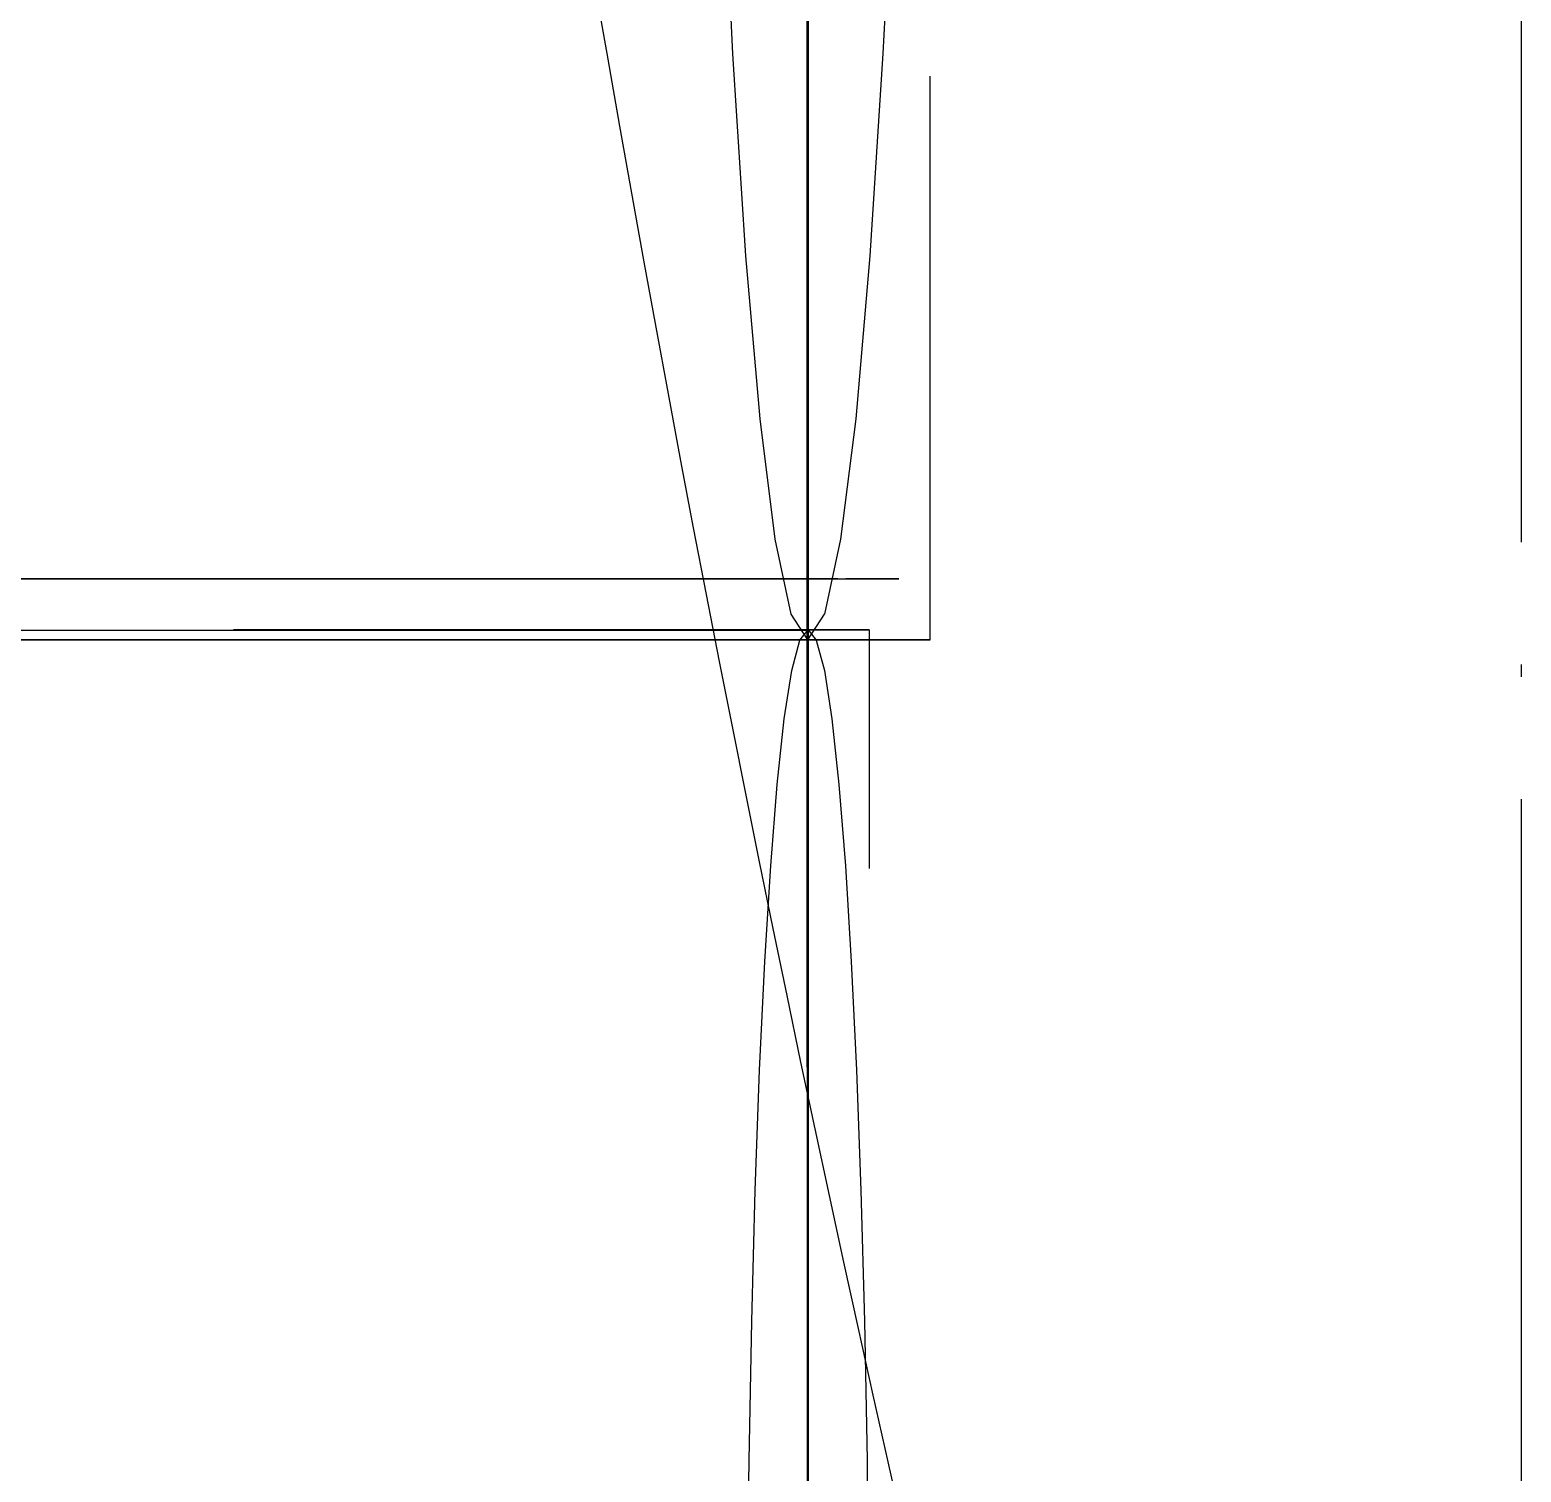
# Model space of a CAD drawing. Extents: x 11992 to 29481, y -6727 to 6811.
# Drawn here: x 21753.8 to 21997.7, y 765.9 to 1001.8 of the extents above; entities that cross this region are included whole.
import ezdxf

# ---------------------------------------------------------------- set-up
doc = ezdxf.new("R2010")
doc.units = 0
doc.header["$MEASUREMENT"] = 0
doc.linetypes.add('DOTE', pattern=[2.42, 2, -0.2, 0.02, -0.2])
doc.layers.get('0').update_dxf_attribs({"color": 8, "linetype": 'CONTINUOUS'})
doc.layers.add('zoylight 4标注', color=9, linetype='CONTINUOUS')
doc.layers.add('zoylight 5回路', color=4, linetype='CONTINUOUS')

msp = doc.modelspace()

# ---------------------------------------------------------------- linework, layer by layer
for p, q in [((21880.91, 1822.02, -2368.6), (21880.91, 902.03, -2368.6)), ((21880.91, 1822.02, -1988.6), (21880.91, 902.03, -1988.6)), ((21881.09, 1822.02, -2368.6), (21881.09, 902.03, -2368.6)), ((21881.09, 1822.02, -1988.6), (21881.09, 902.03, -1988.6)), ((21881.1, 1821.61, -1878.87), (21881.1, 893.99, -1878.87)), ((21881.1, 1821.61, -2368.6), (21881.1, 901.07, -2368.6)), ((21881.1, 1821.61, -2118.6), (21881.1, 901.07, -2118.6)), ((21881.1, 901.07, -1638.61), (21881.1, 1821.61, -1638.61)), ((21881.1, 1821.61, -1897.87), (21881.1, 901.07, -1897.87)), ((21868.8, 997.89, -2368.6), (21866.86, 1036.78, -2368.6)), ((21868.8, 997.89, -1988.6), (21866.86, 1036.78, -1988.6)), ((21895.27, 1036.79, -2368.6), (21893.35, 997.9, -2368.6)), ((21895.27, 1036.79, -1988.6), (21893.35, 997.9, -1988.6)), ((21881.1, 1007.18, -1741.61), (21881.1, 989.83, -1741.96)), ((21881.1, 1007.18, -1988.11), (21881.1, 989.83, -1987.89)), ((21881.1, 1006, -1759.08), (21881.1, 998.86, -1759.28)), ((21881.1, 1006, -1971.01), (21881.1, 998.86, -1970.81)), ((21881.1, 1004.49, -2043.7), (21881.1, 1000.63, -2044)), ((21881.1, 1002.8, -2081.81), (21881.1, 997.24, -2082.24)), ((21881.1, 1002.8, -2079.46), (21881.1, 997.24, -2079.89)), ((21881.1, 1001.78, -2118.03), (21881.1, 998.52, -2117.79)), ((21881.1, 1000.63, -2044), (21881.1, 996.79, -2044.33)), ((21870.94, 964.85, -2368.6), (21868.8, 997.89, -2368.6)), ((21870.94, 964.85, -1988.6), (21868.8, 997.89, -1988.6)), ((21881.1, 998.86, -1759.28), (21881.1, 993.07, -1759.36)), ((21881.1, 998.86, -1970.81), (21881.1, 993.07, -1970.74)), ((21881.1, 998.52, -2117.79), (21881.1, 995.26, -2117.53)), ((21893.35, 997.9, -2368.6), (21891.22, 964.85, -2368.6)), ((21893.35, 997.9, -1988.6), (21891.22, 964.85, -1988.6)), ((21881.1, 997.24, -2082.24), (21881.1, 991.67, -2082.64)), ((21881.1, 997.24, -2079.89), (21881.1, 991.67, -2080.29)), ((21881.1, 996.79, -2044.33), (21881.1, 992.96, -2044.69)), ((21881.1, 995.26, -2117.53), (21881.1, 992, -2117.28)), ((21881.1, 993.07, -1759.36), (21881.1, 988.47, -1759.37)), ((21881.1, 993.07, -1970.74), (21881.1, 988.47, -1970.73)), ((21881.1, 992.96, -2044.69), (21881.1, 989.15, -2045.09)), ((21901.09, 902.03, -2368.6), (21901.09, 994.23, -2368.6)), ((21901.09, 902.03, -2368.6), (21901.09, 994.23, -2368.6)), ((21901.09, 902.03, -1988.6), (21901.09, 994.23, -1988.6)), ((21901.09, 902.03, -1988.6), (21901.09, 994.23, -1988.6)), ((21881.1, 992, -2117.28), (21881.1, 988.73, -2117.01)), ((21881.1, 991.67, -2082.64), (21881.1, 986.09, -2083)), ((21881.1, 991.67, -2080.29), (21881.1, 986.09, -2080.64)), ((21881.1, 989.83, -1741.96), (21881.1, 971.44, -1742.19)), ((21881.1, 989.83, -1987.89), (21881.1, 971.44, -1987.77)), ((21881.1, 989.15, -2045.09), (21881.1, 985.37, -2045.53)), ((21881.1, 988.73, -2117.01), (21881.1, 985.47, -2116.75)), ((21881.1, 986.09, -2083), (21881.1, 980.49, -2083.3)), ((21881.1, 986.09, -2080.64), (21881.1, 980.49, -2080.94)), ((21881.1, 985.47, -2116.75), (21881.1, 982.2, -2116.48)), ((21881.1, 985.37, -2045.53), (21881.1, 981.61, -2046.02)), ((21881.1, 982.2, -2116.48), (21881.1, 978.93, -2116.2)), ((21881.1, 981.61, -2046.02), (21881.1, 977.88, -2046.56)), ((21881.1, 980.49, -2083.3), (21881.1, 974.87, -2083.55)), ((21881.1, 980.49, -2080.94), (21881.1, 974.87, -2081.19)), ((21881.1, 978.93, -2116.2), (21881.1, 975.67, -2115.92)), ((21881.1, 977.88, -2046.56), (21881.1, 974.18, -2047.16)), ((21881.1, 975.67, -2115.92), (21881.1, 972.4, -2115.65)), ((21881.1, 974.87, -2083.55), (21881.1, 969.22, -2083.72)), ((21881.1, 974.87, -2081.19), (21881.1, 969.22, -2081.36)), ((21881.1, 974.18, -2047.16), (21881.1, 970.51, -2047.82)), ((21881.1, 972.4, -2115.65), (21881.1, 969.14, -2115.37)), ((21881.1, 971.44, -1742.19), (21881.1, 952.01, -1742.31)), ((21881.1, 971.44, -1987.77), (21881.1, 952.01, -1987.73)), ((21881.1, 970.51, -2047.82), (21881.1, 966.87, -2048.55)), ((21881.1, 969.22, -2083.72), (21881.1, 963.55, -2083.81)), ((21881.1, 969.22, -2081.36), (21881.1, 963.55, -2081.45)), ((21881.1, 969.14, -2115.37), (21881.1, 965.88, -2115.08)), ((21881.1, 966.87, -2048.55), (21881.1, 963.27, -2049.35)), ((21873.27, 938.19, -2368.6), (21870.94, 964.85, -2368.6)), ((21873.27, 938.19, -1988.6), (21870.94, 964.85, -1988.6)), ((21881.1, 965.88, -2115.08), (21881.1, 962.62, -2114.8)), ((21881.1, 963.55, -2083.81), (21881.1, 957.84, -2083.82)), ((21881.1, 963.55, -2081.45), (21881.1, 957.84, -2081.46)), ((21891.22, 964.85, -2368.6), (21888.9, 938.19, -2368.6)), ((21891.22, 964.85, -1988.6), (21888.9, 938.19, -1988.6)), ((21881.1, 963.27, -2049.35), (21881.1, 950.93, -2055.11)), ((21881.1, 961.02, -2114.73), (21881.1, 962.62, -2114.82)), ((21881.1, 959.41, -2114.64), (21881.1, 961.02, -2114.73)), ((21881.1, 957.81, -2114.55), (21881.1, 959.41, -2114.64)), ((21881.1, 957.84, -2083.82), (21881.1, 952.09, -2083.73)), ((21881.1, 957.84, -2081.46), (21881.1, 952.09, -2081.37)), ((21881.1, 956.21, -2114.45), (21881.1, 957.81, -2114.55)), ((21881.1, 954.62, -2114.34), (21881.1, 956.21, -2114.45)), ((21881.1, 953.04, -2114.21), (21881.1, 954.62, -2114.34)), ((21881.1, 951.47, -2114.07), (21881.1, 953.04, -2114.21)), ((21881.1, 952.09, -2083.73), (21881.1, 946.29, -2083.54)), ((21881.1, 952.09, -2081.37), (21881.1, 946.29, -2081.18)), ((21881.1, 952.01, -1742.31), (21881.1, 931.55, -1742.3)), ((21881.1, 952.01, -1987.73), (21881.1, 931.55, -1987.78)), ((21881.1, 949.9, -2113.91), (21881.1, 951.47, -2114.07)), ((21881.1, 950.93, -2055.11), (21881.1, 940.27, -2060.2)), ((21881.1, 948.35, -2113.73), (21881.1, 949.9, -2113.91)), ((21881.1, 946.8, -2113.53), (21881.1, 948.35, -2113.73)), ((21881.1, 945.27, -2113.29), (21881.1, 946.8, -2113.53)), ((21881.1, 946.29, -2083.54), (21881.1, 940.45, -2083.23)), ((21881.1, 946.29, -2081.18), (21881.1, 940.45, -2080.88)), ((21881.1, 943.75, -2113.02), (21881.1, 945.27, -2113.29)), ((21881.1, 942.52, -2112.77), (21881.1, 943.75, -2113.02)), ((21881.1, 941.29, -2112.5), (21881.1, 942.52, -2112.77)), ((21881.1, 940.07, -2112.21), (21881.1, 941.29, -2112.5)), ((21881.1, 940.45, -2083.23), (21881.1, 939.5, -2083.17)), ((21881.1, 940.45, -2080.88), (21881.1, 939.5, -2080.82)), ((21881.1, 940.27, -2060.2), (21881.1, 931.17, -2064.67)), ((21881.1, 938.86, -2111.91), (21881.1, 940.07, -2112.21)), ((21881.1, 939.5, -2083.17), (21881.1, 938.56, -2083.1)), ((21881.1, 939.5, -2080.82), (21881.1, 938.56, -2080.75)), ((21875.75, 918.46, -2368.6), (21873.27, 938.19, -2368.6)), ((21875.75, 918.46, -1988.6), (21873.27, 938.19, -1988.6)), ((21881.1, 937.65, -2111.58), (21881.1, 938.86, -2111.91)), ((21881.1, 938.56, -2083.1), (21881.1, 937.63, -2083.05)), ((21881.1, 938.56, -2080.75), (21881.1, 937.63, -2080.7)), ((21881.1, 936.45, -2111.25), (21881.1, 937.65, -2111.58)), ((21881.1, 937.63, -2083.05), (21881.1, 936.7, -2083)), ((21881.1, 937.63, -2080.7), (21881.1, 936.7, -2080.65)), ((21881.1, 936.7, -2083), (21881.1, 935.79, -2082.96)), ((21881.1, 936.7, -2080.65), (21881.1, 935.79, -2080.61)), ((21888.9, 938.19, -2368.6), (21886.43, 918.47, -2368.6)), ((21888.9, 938.19, -1988.6), (21886.43, 918.47, -1988.6)), ((21881.1, 935.25, -2110.9), (21881.1, 936.45, -2111.25)), ((21881.1, 935.79, -2082.96), (21881.1, 934.88, -2082.93)), ((21881.1, 935.79, -2080.61), (21881.1, 934.88, -2080.59)), ((21881.1, 934.04, -2110.54), (21881.1, 935.25, -2110.9)), ((21881.1, 934.88, -2082.93), (21881.1, 933.98, -2082.93)), ((21881.1, 934.88, -2080.59), (21881.1, 933.98, -2080.59)), ((21881.1, 932.84, -2110.18), (21881.1, 934.04, -2110.54)), ((21881.1, 933.98, -2082.93), (21881.1, 933.09, -2082.94)), ((21881.1, 933.98, -2080.59), (21881.1, 933.09, -2080.6)), ((21881.1, 933.09, -2082.94), (21881.1, 932.22, -2082.98)), ((21881.1, 933.09, -2080.6), (21881.1, 932.22, -2080.65)), ((21881.1, 931.63, -2109.81), (21881.1, 932.84, -2110.18)), ((21881.1, 932.22, -2082.98), (21881.1, 931.36, -2083.05)), ((21881.1, 932.22, -2080.65), (21881.1, 931.36, -2080.71)), ((21881.1, 930.42, -2109.44), (21881.1, 931.63, -2109.81)), ((21881.1, 931.55, -1742.3), (21881.1, 910.05, -1742.18)), ((21881.1, 931.55, -1987.78), (21881.1, 910.05, -1987.91)), ((21881.1, 931.36, -2083.05), (21881.1, 930.51, -2083.15)), ((21881.1, 931.36, -2080.71), (21881.1, 930.51, -2080.81)), ((21881.1, 931.17, -2064.67), (21881.1, 923.45, -2068.6)), ((21881.1, 930.51, -2083.15), (21881.1, 929.69, -2083.29)), ((21881.1, 930.51, -2080.81), (21881.1, 929.69, -2080.95)), ((21881.1, 929.2, -2109.07), (21881.1, 930.42, -2109.44)), ((21881.1, 929.69, -2083.29), (21881.1, 928.79, -2083.49)), ((21881.1, 929.69, -2080.95), (21881.1, 928.79, -2081.15)), ((21881.1, 927.87, -2108.68), (21881.1, 929.2, -2109.07)), ((21881.1, 928.79, -2083.49), (21881.1, 927.91, -2083.74)), ((21881.1, 928.79, -2081.15), (21881.1, 927.91, -2081.4)), ((21881.1, 927.91, -2083.74), (21881.1, 927.05, -2084.03)), ((21881.1, 927.91, -2081.4), (21881.1, 927.05, -2081.69)), ((21881.1, 926.53, -2108.29), (21881.1, 927.87, -2108.68)), ((21881.1, 927.05, -2084.03), (21881.1, 926.21, -2084.36)), ((21881.1, 927.05, -2081.69), (21881.1, 926.21, -2082.01)), ((21881.1, 925.2, -2107.89), (21881.1, 926.53, -2108.29)), ((21881.1, 926.21, -2084.36), (21881.1, 925.39, -2084.72)), ((21881.1, 926.21, -2082.01), (21881.1, 925.39, -2082.37)), ((21881.1, 925.39, -2084.72), (21881.1, 924.59, -2085.1)), ((21881.1, 925.39, -2082.37), (21881.1, 924.59, -2082.75)), ((21881.1, 923.89, -2107.48), (21881.1, 925.2, -2107.89)), ((21881.1, 924.59, -2085.1), (21881.1, 923.8, -2085.5)), ((21881.1, 924.59, -2082.75), (21881.1, 923.8, -2083.15)), ((21881.1, 922.59, -2107.05), (21881.1, 923.89, -2107.48)), ((21881.1, 923.8, -2085.5), (21881.1, 923.02, -2085.92)), ((21881.1, 923.8, -2083.15), (21881.1, 923.02, -2083.58)), ((21881.1, 923.45, -2068.6), (21881.1, 916.96, -2072.03)), ((21881.1, 923.02, -2085.92), (21881.1, 922.26, -2086.36)), ((21881.1, 923.02, -2083.58), (21881.1, 922.26, -2084.01)), ((21881.1, 921.32, -2106.62), (21881.1, 922.59, -2107.05)), ((21881.1, 922.26, -2086.36), (21881.1, 921.51, -2086.8)), ((21881.1, 922.26, -2084.01), (21881.1, 921.51, -2084.46)), ((21881.1, 921.51, -2086.8), (21881.1, 920.76, -2087.24)), ((21881.1, 921.51, -2084.46), (21881.1, 920.76, -2084.9)), ((21881.1, 920.08, -2106.16), (21881.1, 921.32, -2106.62)), ((21881.1, 920.76, -2087.24), (21881.1, 920.02, -2087.68)), ((21881.1, 920.76, -2084.9), (21881.1, 920.02, -2085.35)), ((21881.1, 918.88, -2105.68), (21881.1, 920.08, -2106.16)), ((21881.1, 920.02, -2087.68), (21881.1, 919.19, -2088.19)), ((21881.1, 920.02, -2085.35), (21881.1, 919.19, -2085.85)), ((21878.37, 906.23, -2368.6), (21875.75, 918.46, -2368.6)), ((21878.37, 906.23, -1988.6), (21875.75, 918.46, -1988.6)), ((21881.1, 919.19, -2088.19), (21881.1, 918.37, -2088.69)), ((21881.1, 919.19, -2085.85), (21881.1, 918.37, -2086.35)), ((21881.1, 917.73, -2105.17), (21881.1, 918.88, -2105.68)), ((21881.1, 918.37, -2088.69), (21881.1, 917.55, -2089.18)), ((21881.1, 918.37, -2086.35), (21881.1, 917.55, -2086.84)), ((21881.1, 917.99, -1881.71), (21881.1, 918.07, -1865.05)), ((21881.1, 918.07, -1865.05), (21881.1, 917.99, -1848.38)), ((21881.1, 917.78, -1897.7), (21881.1, 917.99, -1881.71)), ((21881.1, 917.99, -1848.38), (21881.1, 917.78, -1832.39)), ((21881.1, 917.44, -1912.86), (21881.1, 917.78, -1897.7)), ((21881.1, 917.78, -1832.39), (21881.1, 917.44, -1817.23)), ((21881.1, 916.63, -2104.64), (21881.1, 917.73, -2105.17)), ((21881.1, 917.55, -2089.18), (21881.1, 916.74, -2089.68)), ((21881.1, 917.55, -2086.84), (21881.1, 916.74, -2087.34)), ((21881.1, 916.97, -1927.05), (21881.1, 917.44, -1912.86)), ((21881.1, 917.44, -1817.23), (21881.1, 916.97, -1803.04)), ((21886.43, 918.47, -2368.6), (21883.82, 906.23, -2368.6)), ((21886.43, 918.47, -1988.6), (21883.82, 906.23, -1988.6)), ((21881.1, 916.4, -1940.12), (21881.1, 916.97, -1927.05)), ((21881.1, 916.97, -1803.04), (21881.1, 916.4, -1789.98)), ((21881.1, 916.96, -2072.03), (21881.1, 911.55, -2075.03)), ((21881.1, 916.74, -2089.68), (21881.1, 915.93, -2090.17)), ((21881.1, 916.74, -2087.34), (21881.1, 915.93, -2087.83)), ((21881.1, 915.58, -2104.08), (21881.1, 916.63, -2104.64)), ((21881.1, 915.72, -1951.92), (21881.1, 916.4, -1940.12)), ((21881.1, 916.4, -1789.98), (21881.1, 915.72, -1778.17)), ((21881.1, 915.93, -2090.17), (21881.1, 915.12, -2090.66)), ((21881.1, 915.93, -2087.83), (21881.1, 915.12, -2088.32)), ((21881.1, 914.95, -1962.31), (21881.1, 915.72, -1951.92)), ((21881.1, 915.72, -1778.17), (21881.1, 914.95, -1767.79)), ((21881.1, 914.6, -2103.48), (21881.1, 915.58, -2104.08)), ((21881.1, 915.12, -2090.66), (21881.1, 914.32, -2091.16)), ((21881.1, 915.12, -2088.32), (21881.1, 914.32, -2088.82)), ((21881.1, 914.1, -1971.13), (21881.1, 914.95, -1962.31)), ((21881.1, 914.95, -1767.79), (21881.1, 914.1, -1758.96)), ((21881.1, 913.82, -2102.94), (21881.1, 914.6, -2103.48)), ((21881.1, 914.32, -2091.16), (21881.1, 913.53, -2091.66)), ((21881.1, 914.32, -2088.82), (21881.1, 913.53, -2089.32)), ((21881.1, 913.17, -1978.25), (21881.1, 914.1, -1971.13)), ((21881.1, 914.1, -1758.96), (21881.1, 913.17, -1751.84)), ((21881.1, 913.08, -2102.37), (21881.1, 913.82, -2102.94)), ((21881.1, 913.53, -2091.66), (21881.1, 912.74, -2092.16)), ((21881.1, 913.53, -2089.32), (21881.1, 912.74, -2089.82)), ((21881.1, 912.18, -1983.52), (21881.1, 913.17, -1978.25)), ((21881.1, 913.17, -1751.84), (21881.1, 912.18, -1746.57)), ((21881.1, 912.39, -2101.78), (21881.1, 913.08, -2102.37)), ((21881.1, 912.74, -2092.16), (21881.1, 911.95, -2092.67)), ((21881.1, 912.74, -2089.82), (21881.1, 911.95, -2090.33)), ((21881.1, 912.65, -1837.5), (21881.1, 912.69, -1832.79)), ((21881.1, 912.69, -1832.79), (21881.1, 912.67, -1826.61)), ((21881.1, 912.67, -1826.61), (21881.1, 912.56, -1818.67)), ((21881.1, 912.55, -1841.03), (21881.1, 912.65, -1837.5)), ((21881.1, 912.56, -1818.67), (21881.1, 912.34, -1808.67)), ((21881.1, 912.43, -1843.67), (21881.1, 912.55, -1841.03)), ((21881.1, 912.3, -1845.73), (21881.1, 912.43, -1843.67)), ((21881.1, 911.73, -2101.16), (21881.1, 912.39, -2101.78)), ((21881.1, 912.34, -1808.67), (21881.1, 912, -1796.31)), ((20856.06, 912.01, -2368.6), (21885.96, 912.01, -2368.6)), ((21885.96, 912.01, -1878.87), (21702.15, 912.01, -1878.87)), ((21885.96, 912.01, -1878.87), (21724.64, 912.01, -1878.87)), ((21737.88, 912.01, -1908.6), (21756.2, 912.01, -1907.37)), ((21756.2, 912.01, -1639.84), (21737.88, 912.01, -1638.61)), ((21756.2, 912.01, -1907.37), (21773.76, 912.01, -1903.78)), ((21773.76, 912.01, -1643.43), (21756.2, 912.01, -1639.84)), ((21773.76, 912.01, -1903.78), (21790.42, 912.01, -1897.99)), ((21790.42, 912.01, -1649.22), (21773.76, 912.01, -1643.43)), ((21790.42, 912.01, -1897.99), (21806.01, 912.01, -1890.17)), ((21806.01, 912.01, -1657.04), (21790.42, 912.01, -1649.22)), ((21806.01, 912.01, -1890.17), (21820.37, 912.01, -1880.47)), ((21820.37, 912.01, -1666.74), (21806.01, 912.01, -1657.04)), ((21820.37, 912.01, -1880.47), (21833.33, 912.01, -1869.06)), ((21833.33, 912.01, -1678.16), (21820.37, 912.01, -1666.74)), ((21833.33, 912.01, -1869.06), (21844.75, 912.01, -1856.09)), ((21844.75, 912.01, -1691.12), (21833.33, 912.01, -1678.16)), ((21844.75, 912.01, -1856.09), (21854.45, 912.01, -1841.73)), ((21854.45, 912.01, -1705.48), (21844.75, 912.01, -1691.12)), ((21854.45, 912.01, -1841.73), (21862.27, 912.01, -1826.14)), ((21862.27, 912.01, -1721.07), (21854.45, 912.01, -1705.48)), ((21862.27, 912.01, -1826.14), (21868.06, 912.01, -1809.49)), ((21868.06, 912.01, -1737.73), (21862.27, 912.01, -1721.07)), ((21868.06, 912.01, -1809.49), (21871.65, 912.01, -1791.92)), ((21871.65, 912.01, -1755.29), (21868.06, 912.01, -1737.73)), ((21871.65, 912.01, -1791.92), (21872.88, 912.01, -1773.61)), ((21872.88, 912.01, -1773.61), (21871.65, 912.01, -1755.29)), ((21876.05, 912.01, -2090.28), (21875.96, 912.01, -2123.46)), ((21875.96, 912.01, -2123.46), (21876.05, 912.01, -2156.64)), ((21876.32, 912.01, -2058.45), (21876.05, 912.01, -2090.28)), ((21876.05, 912.01, -2156.64), (21876.32, 912.01, -2188.47)), ((21876.74, 912.01, -2028.27), (21876.32, 912.01, -2058.45)), ((21876.32, 912.01, -2188.47), (21876.74, 912.01, -2218.65)), ((21877.32, 912.01, -2000.03), (21876.74, 912.01, -2028.27)), ((21876.74, 912.01, -2218.65), (21877.32, 912.01, -2246.89)), ((21878.04, 912.01, -1974.02), (21877.32, 912.01, -2000.03)), ((21877.32, 912.01, -2246.89), (21878.04, 912.01, -2272.91)), ((21878.89, 912.01, -1950.52), (21878.04, 912.01, -1974.02)), ((21878.04, 912.01, -2272.91), (21878.89, 912.01, -2296.4)), ((21879.85, 912.01, -1929.85), (21878.89, 912.01, -1950.52)), ((21878.89, 912.01, -2296.4), (21879.85, 912.01, -2317.08)), ((21880.91, 912.01, -1912.27), (21879.85, 912.01, -1929.85)), ((21879.85, 912.01, -2317.08), (21880.91, 912.01, -2334.65)), ((21882.07, 912.01, -1898.1), (21880.91, 912.01, -1912.27)), ((21880.91, 912.01, -2334.65), (21882.07, 912.01, -2348.83)), ((21881.1, 912.17, -1847.5), (21881.1, 912.3, -1845.73)), ((21881.1, 911.14, -1986.79), (21881.1, 912.18, -1983.52)), ((21881.1, 912.18, -1746.57), (21881.1, 911.14, -1743.3)), ((21881.1, 911.44, -1855.23), (21881.1, 912.17, -1847.5)), ((21881.1, 912, -1796.31), (21881.1, 911.52, -1781.31)), ((21881.1, 911.95, -2092.67), (21881.1, 911.17, -2093.19)), ((21881.1, 911.95, -2090.33), (21881.1, 911.17, -2090.85)), ((21881.1, 911.1, -2100.53), (21881.1, 911.73, -2101.16)), ((21881.1, 911.55, -2075.03), (21881.1, 907.06, -2077.66)), ((21881.1, 911.52, -1781.31), (21881.1, 910.87, -1763.36)), ((21881.1, 910.78, -1862.59), (21881.1, 911.44, -1855.23)), ((21881.1, 911.17, -2093.19), (21881.1, 910.39, -2093.71)), ((21881.1, 911.17, -2090.85), (21881.1, 910.39, -2091.38)), ((21881.1, 910.05, -1987.91), (21881.1, 911.14, -1986.79)), ((21881.1, 911.14, -1743.3), (21881.1, 910.05, -1742.18)), ((21881.1, 910.5, -2099.88), (21881.1, 911.1, -2100.53)), ((21881.1, 910.87, -1763.36), (21881.1, 910.05, -1742.18)), ((21881.1, 910.22, -1869.9), (21881.1, 910.78, -1862.59)), ((21881.1, 909.93, -2099.22), (21881.1, 910.5, -2099.88)), ((21881.1, 910.39, -2093.71), (21881.1, 909.69, -2094.19)), ((21881.1, 910.39, -2091.38), (21881.1, 909.69, -2091.85)), ((21881.1, 909.74, -1877.5), (21881.1, 910.22, -1869.9)), ((21881.1, 910.05, -1742.18), (21881.1, 908.96, -1743.3)), ((21881.1, 910.05, -1987.91), (21881.1, 908.96, -1986.79)), ((21881.1, 910.05, -1987.91), (21881.1, 909.55, -1966.22)), ((21881.1, 909.39, -2098.54), (21881.1, 909.93, -2099.22)), ((21883.3, 912.01, -1887.61), (21882.07, 912.01, -1898.1)), ((21882.07, 912.01, -2348.83), (21883.3, 912.01, -2359.31)), ((21884.6, 912.01, -1881.1), (21883.3, 912.01, -1887.61)), ((21883.3, 912.01, -2359.31), (21884.6, 912.01, -2365.82)), ((21885.96, 912.01, -1878.87), (21884.6, 912.01, -1881.1)), ((21884.6, 912.01, -2365.82), (21885.96, 912.01, -2368.05)), ((21885.96, 912.01, -2368.05), (21887.31, 912.01, -2365.82)), ((21885.96, 912.01, -1878.87), (21887.31, 912.01, -1881.1)), ((21885.96, 912.01, -2368.6), (21885.96, 912.01, -1878.87)), ((21887.31, 912.01, -2365.82), (21888.62, 912.01, -2359.31)), ((21888.62, 912.01, -1887.61), (21887.31, 912.01, -1881.1)), ((21888.62, 912.01, -2359.31), (21889.85, 912.01, -2348.83)), ((21889.85, 912.01, -1898.1), (21888.62, 912.01, -1887.61)), ((21889.85, 912.01, -2348.83), (21891, 912.01, -2334.65)), ((21891, 912.01, -1912.27), (21889.85, 912.01, -1898.1)), ((21891, 912.01, -2334.65), (21892.07, 912.01, -2317.08)), ((21892.07, 912.01, -1929.85), (21891, 912.01, -1912.27)), ((21892.07, 912.01, -2317.08), (21893.03, 912.01, -2296.4)), ((21893.03, 912.01, -1950.52), (21892.07, 912.01, -1929.85)), ((21893.03, 912.01, -2296.4), (21893.87, 912.01, -2272.91)), ((21893.87, 912.01, -1974.02), (21893.03, 912.01, -1950.52)), ((21893.87, 912.01, -2272.91), (21894.59, 912.01, -2246.89)), ((21894.59, 912.01, -2000.03), (21893.87, 912.01, -1974.02)), ((21894.59, 912.01, -2246.89), (21895.17, 912.01, -2218.65)), ((21895.17, 912.01, -2028.27), (21894.59, 912.01, -2000.03)), ((21895.17, 912.01, -2218.65), (21895.6, 912.01, -2188.47)), ((21895.6, 912.01, -2058.45), (21895.17, 912.01, -2028.27)), ((21895.6, 912.01, -2188.47), (21895.87, 912.01, -2156.64)), ((21895.87, 912.01, -2090.28), (21895.6, 912.01, -2058.45)), ((21895.87, 912.01, -2156.64), (21895.96, 912.01, -2123.46)), ((21895.96, 912.01, -2123.46), (21895.87, 912.01, -2090.28)), ((21881.1, 909.37, -1885.71), (21881.1, 909.74, -1877.5)), ((21881.1, 909.69, -2094.19), (21881.1, 908.99, -2094.67)), ((21881.1, 909.69, -2091.85), (21881.1, 908.99, -2092.33)), ((21881.1, 909.55, -1966.22), (21881.1, 909.2, -1947.43)), ((21881.1, 908.86, -2097.85), (21881.1, 909.39, -2098.54)), ((21881.1, 909.1, -1894.85), (21881.1, 909.37, -1885.71)), ((21881.1, 909.2, -1947.43), (21881.1, 908.98, -1931.23)), ((21881.1, 908.94, -1905.27), (21881.1, 909.1, -1894.85)), ((21881.1, 908.99, -2094.67), (21881.1, 908.28, -2095.15)), ((21881.1, 908.99, -2092.33), (21881.1, 908.28, -2092.81)), ((21881.1, 908.98, -1931.23), (21881.1, 908.9, -1917.29)), ((21881.1, 908.96, -1743.3), (21881.1, 907.92, -1746.57)), ((21881.1, 907.92, -1983.52), (21881.1, 908.96, -1986.79)), ((21881.1, 908.9, -1917.29), (21881.1, 908.94, -1905.27)), ((21881.1, 908.34, -2097.16), (21881.1, 908.86, -2097.85)), ((21881.1, 907.84, -2096.47), (21881.1, 908.34, -2097.16)), ((21881.1, 908.28, -2095.15), (21881.1, 907.56, -2095.63)), ((21881.1, 908.28, -2092.81), (21881.1, 907.56, -2093.29)), ((21881.1, 907.92, -1746.57), (21881.1, 906.93, -1751.84)), ((21881.1, 906.93, -1978.25), (21881.1, 907.92, -1983.52)), ((21881.1, 907.34, -2095.77), (21881.1, 907.84, -2096.47)), ((21881.1, 907.56, -2095.63), (21881.1, 906.84, -2096.1)), ((21881.1, 907.56, -2093.29), (21881.1, 906.84, -2093.76)), ((21881.09, 902.03, -2368.6), (21878.37, 906.23, -2368.6)), ((21881.09, 902.03, -1988.6), (21878.37, 906.23, -1988.6)), ((21881.09, 902.03, -2368.6), (21883.82, 906.23, -2368.6)), ((21881.09, 902.03, -1988.6), (21883.82, 906.23, -1988.6)), ((21881.1, 907.06, -2077.66), (21881.1, 903.34, -2079.99)), ((21881.1, 906.93, -1751.84), (21881.1, 906, -1758.96)), ((21881.1, 906, -1971.13), (21881.1, 906.93, -1978.25)), ((21881.1, 906.84, -2096.1), (21881.1, 906.09, -2096.56)), ((21881.1, 906.84, -2093.76), (21881.1, 906.09, -2094.22)), ((21881.1, 906.09, -2096.56), (21881.1, 905.33, -2097)), ((21881.1, 906.09, -2094.22), (21881.1, 905.33, -2094.66)), ((21881.1, 906, -1758.96), (21881.1, 905.15, -1767.79)), ((21881.1, 905.15, -1962.31), (21881.1, 906, -1971.13)), ((21881.1, 905.33, -2097), (21881.1, 904.55, -2097.42)), ((21881.1, 905.33, -2094.66), (21881.1, 904.55, -2095.08)), ((21881.1, 905.15, -1767.79), (21881.1, 904.38, -1778.17)), ((21881.1, 904.38, -1951.92), (21881.1, 905.15, -1962.31)), ((20861.12, 903.58, -2368.6), (21881.11, 903.58, -2368.6)), ((20861.12, 903.58, -1988.6), (21881.11, 903.58, -1988.6)), ((21787.11, 903.63, -2368.6), (21891.11, 903.63, -2368.6)), ((21891.11, 903.63, -2368.6), (21787.11, 903.63, -2368.6)), ((21787.11, 903.63, -1988.6), (21891.11, 903.63, -1988.6)), ((21891.11, 903.63, -1988.6), (21787.11, 903.63, -1988.6)), ((21879.75, 901.94, -2368.6), (21881.11, 903.63, -2368.6)), ((21879.75, 901.94, -1988.6), (21881.11, 903.63, -1988.6)), ((21880.89, 903.58, -2368.6), (21881.11, 533.59, -2368.6)), ((21880.89, 903.58, -1988.6), (21881.11, 533.59, -1988.6)), ((21881.1, 904.55, -2097.42), (21881.1, 903.75, -2097.81)), ((21881.1, 904.55, -2095.08), (21881.1, 903.75, -2095.47)), ((21881.1, 904.38, -1778.17), (21881.1, 903.7, -1789.98)), ((21881.1, 903.7, -1940.12), (21881.1, 904.38, -1951.92)), ((21881.1, 903.9, -2204.44), (21881.1, 903.99, -2178.68)), ((21881.1, 903.99, -2178.68), (21881.1, 903.9, -2152.91)), ((21881.1, 903.63, -2229.15), (21881.1, 903.9, -2204.44)), ((21881.1, 903.9, -2152.91), (21881.1, 903.63, -2128.2)), ((21881.1, 903.75, -2097.81), (21881.1, 902.93, -2098.18)), ((21881.1, 903.75, -2095.47), (21881.1, 902.93, -2095.84)), ((21881.1, 903.7, -1789.98), (21881.1, 903.13, -1803.04)), ((21881.1, 903.13, -1927.05), (21881.1, 903.7, -1940.12)), ((21881.1, 903.2, -2252.59), (21881.1, 903.63, -2229.15)), ((21881.1, 903.63, -2128.2), (21881.1, 903.2, -2104.76)), ((21881.1, 903.34, -2079.99), (21881.1, 900.24, -2082.06)), ((21881.1, 902.62, -2274.52), (21881.1, 903.2, -2252.59)), ((21881.1, 903.2, -2104.76), (21881.1, 902.62, -2082.83)), ((21881.1, 903.13, -1803.04), (21881.1, 902.66, -1817.23)), ((21881.1, 902.66, -1912.86), (21881.1, 903.13, -1927.05)), ((21881.1, 902.93, -2098.18), (21881.1, 902.07, -2098.51)), ((21881.1, 902.93, -2095.84), (21881.1, 902.07, -2096.17)), ((21881.1, 902.66, -1817.23), (21881.1, 902.32, -1832.39)), ((21881.1, 902.32, -1897.7), (21881.1, 902.66, -1912.86)), ((21881.1, 901.9, -2294.72), (21881.1, 902.62, -2274.52)), ((21881.1, 902.62, -2082.83), (21881.1, 901.9, -2062.63)), ((21881.11, 903.63, -2368.6), (21882.46, 901.94, -2368.6)), ((21881.11, 903.63, -1988.6), (21882.46, 901.94, -1988.6)), ((21891.11, 903.63, -2368.6), (21891.11, 864.62, -2368.6)), ((21891.11, 903.63, -2368.6), (21891.11, 864.62, -2368.6)), ((21891.11, 903.63, -1988.6), (21891.11, 864.62, -1988.6)), ((21891.11, 903.63, -1988.6), (21891.11, 864.62, -1988.6)), ((21881.09, 902.03, -2368.6), (20861.1, 902.03, -2368.6)), ((21881.09, 902.03, -1988.6), (20861.11, 902.03, -1988.6)), ((21610.91, 902.03, -2368.6), (21880.91, 902.03, -2368.6)), ((21610.91, 902.03, -1988.6), (21880.91, 902.03, -1988.6)), ((21793.45, 902.03, -2368.6), (21901.09, 902.03, -2368.6)), ((21901.09, 902.03, -2368.6), (21793.45, 902.03, -2368.6)), ((21793.45, 902.03, -1988.6), (21901.09, 902.03, -1988.6)), ((21901.09, 902.03, -1988.6), (21793.45, 902.03, -1988.6)), ((21878.45, 897.02, -2368.6), (21879.75, 901.94, -2368.6)), ((21878.45, 897.02, -1988.6), (21879.75, 901.94, -1988.6)), ((21881.1, 902.32, -1832.39), (21881.1, 902.1, -1848.38)), ((21881.1, 902.1, -1881.71), (21881.1, 902.32, -1897.7)), ((21881.1, 902.1, -1848.38), (21881.1, 902.03, -1865.05)), ((21881.1, 902.03, -1865.05), (21881.1, 902.1, -1881.71)), ((21881.1, 902.07, -2098.51), (21881.1, 901.18, -2098.81)), ((21881.1, 902.07, -2096.17), (21881.1, 901.18, -2096.46)), ((21881.1, 901.06, -2312.96), (21881.1, 901.9, -2294.72)), ((21881.1, 901.9, -2062.63), (21881.1, 901.06, -2044.39)), ((21881.1, 901.18, -2098.81), (21881.1, 900.2, -2099.08)), ((21881.1, 901.18, -2096.46), (21881.1, 900.2, -2096.73)), ((21881.1, 901.07, -1638.61), (21881.1, 901.07, -1897.87)), ((21881.1, 900.1, -2329.02), (21881.1, 901.06, -2312.96)), ((21881.1, 901.06, -2044.39), (21881.1, 900.1, -2028.33)), ((21881.1, 900.24, -2082.06), (21881.1, 897.59, -2083.95)), ((21881.1, 900.2, -2099.08), (21881.1, 899.18, -2099.32)), ((21881.1, 900.2, -2096.73), (21881.1, 899.18, -2096.96)), ((21882.46, 901.94, -2368.6), (21883.77, 897.02, -2368.6)), ((21882.46, 901.94, -1988.6), (21883.77, 897.02, -1988.6)), ((21881.1, 899.03, -2342.66), (21881.1, 900.1, -2329.02)), ((21881.1, 900.1, -2028.33), (21881.1, 899.03, -2014.69)), ((21881.1, 899.18, -2099.32), (21881.1, 898.13, -2099.51)), ((21881.1, 899.18, -2096.96), (21881.1, 898.13, -2097.15)), ((21881.1, 897.88, -2353.67), (21881.1, 899.03, -2342.66)), ((21881.1, 899.03, -2014.69), (21881.1, 897.88, -2003.68)), ((21881.1, 898.13, -2099.51), (21881.1, 897.05, -2099.67)), ((21881.1, 898.13, -2097.15), (21881.1, 897.05, -2097.31)), ((21881.1, 896.65, -2361.81), (21881.1, 897.88, -2353.67)), ((21881.1, 897.88, -2003.68), (21881.1, 896.65, -1995.54)), ((21877.22, 889.08, -2368.6), (21878.45, 897.02, -2368.6)), ((21877.22, 889.08, -1988.6), (21878.45, 897.02, -1988.6)), ((21881.1, 897.59, -2083.95), (21881.1, 895.24, -2085.7)), ((21881.1, 897.05, -2099.67), (21881.1, 895.95, -2099.8)), ((21881.1, 897.05, -2097.31), (21881.1, 895.95, -2097.44)), ((21881.1, 895.34, -2366.87), (21881.1, 896.65, -2361.81)), ((21881.1, 896.65, -1995.54), (21881.1, 895.34, -1990.48)), ((21881.1, 895.95, -2099.8), (21881.1, 894.82, -2099.91)), ((21881.1, 895.95, -2097.44), (21881.1, 894.82, -2097.55)), ((21881.1, 893.99, -2368.6), (21881.1, 895.34, -2366.87)), ((21881.1, 895.34, -1990.48), (21881.1, 893.99, -1988.75)), ((21881.1, 895.24, -2085.7), (21881.1, 893.05, -2087.4)), ((21883.77, 897.02, -2368.6), (21885, 889.08, -2368.6)), ((21883.77, 897.02, -1988.6), (21885, 889.08, -1988.6)), ((21881.1, 894.82, -2099.91), (21881.1, 893.68, -2100.01)), ((21881.1, 894.82, -2097.55), (21881.1, 893.68, -2097.64)), ((21881.1, 893.99, -1988.75), (21881.1, 892.34, -1987.39)), ((21881.1, 893.99, -1988.75), (21881.1, 892.34, -1990.11)), ((21881.1, 893.99, -1988.75), (21881.1, 892.63, -1990.48)), ((21881.1, 893.99, -2368.6), (21881.1, 892.63, -2366.87)), ((21881.1, 893.99, -1988.75), (21881.1, 893.99, -2368.6)), ((21881.1, 893.99, -2368.6), (21881.1, 533.99, -2368.6)), ((21881.1, 533.99, -1988.75), (21881.1, 893.99, -1988.75)), ((21881.1, 893.99, -1988.75), (21881.1, 893.99, -1878.87)), ((21881.1, 893.68, -2100.01), (21881.1, 892.54, -2100.08)), ((21881.1, 893.68, -2097.64), (21881.1, 892.54, -2097.71)), ((21881.1, 893.05, -2087.4), (21881.1, 891.48, -2088.6)), ((21881.1, 892.63, -1990.48), (21881.1, 891.33, -1995.54)), ((21881.1, 891.33, -2361.81), (21881.1, 892.63, -2366.87)), ((21881.1, 892.54, -2100.08), (21881.1, 891.38, -2100.15)), ((21881.1, 892.54, -2097.71), (21881.1, 891.38, -2097.78)), ((21881.1, 892.34, -1987.39), (21881.1, 887.56, -1986.09)), ((21881.1, 887.56, -1991.41), (21881.1, 892.34, -1990.11)), ((21881.1, 891.48, -2088.6), (21881.1, 889.91, -2089.81)), ((21881.1, 891.38, -2100.15), (21881.1, 890.23, -2100.21)), ((21881.1, 891.38, -2097.78), (21881.1, 890.23, -2097.84)), ((21881.1, 891.33, -1995.54), (21881.1, 890.1, -2003.68)), ((21881.1, 890.1, -2353.67), (21881.1, 891.33, -2361.81)), ((21876.06, 878.36, -2368.6), (21877.22, 889.08, -2368.6)), ((21876.06, 878.36, -1988.6), (21877.22, 889.08, -1988.6)), ((21881.1, 890.23, -2100.21), (21881.1, 889.08, -2100.27)), ((21881.1, 890.23, -2097.84), (21881.1, 889.08, -2097.9)), ((21881.1, 890.1, -2003.68), (21881.1, 888.94, -2014.69)), ((21881.1, 888.94, -2342.66), (21881.1, 890.1, -2353.67)), ((21881.1, 889.91, -2089.81), (21881.1, 888.34, -2091.01)), ((21881.1, 889.08, -2100.27), (21881.1, 887.93, -2100.34)), ((21881.1, 889.08, -2097.9), (21881.1, 887.93, -2097.97)), ((21881.1, 888.94, -2014.69), (21881.1, 887.88, -2028.33)), ((21881.1, 887.88, -2329.02), (21881.1, 888.94, -2342.66)), ((21881.1, 888.34, -2091.01), (21881.1, 886.75, -2092.21)), ((21881.1, 887.93, -2100.34), (21881.1, 886.75, -2100.42)), ((21881.1, 887.93, -2097.97), (21881.1, 886.75, -2098.05)), ((21885, 889.08, -2368.6), (21886.15, 878.36, -2368.6)), ((21885, 889.08, -1988.6), (21886.16, 878.36, -1988.6)), ((21881.1, 887.88, -2028.33), (21881.1, 886.92, -2044.39)), ((21881.1, 886.92, -2312.96), (21881.1, 887.88, -2329.02)), ((21881.1, 887.56, -1986.09), (21881.1, 879.84, -1984.86)), ((21881.1, 879.84, -1992.64), (21881.1, 887.56, -1991.41)), ((21881.1, 886.92, -2044.39), (21881.1, 886.07, -2062.63)), ((21881.1, 886.07, -2294.72), (21881.1, 886.92, -2312.96)), ((21881.1, 886.75, -2092.21), (21881.1, 885.17, -2093.41)), ((21881.1, 886.75, -2100.42), (21881.1, 885.57, -2100.51)), ((21881.1, 886.75, -2098.05), (21881.1, 885.57, -2098.14)), ((21881.1, 886.07, -2062.63), (21881.1, 885.35, -2082.83)), ((21881.1, 885.35, -2274.52), (21881.1, 886.07, -2294.72)), ((21881.1, 885.57, -2100.51), (21881.1, 884.4, -2100.6)), ((21881.1, 885.57, -2098.14), (21881.1, 884.4, -2098.24)), ((21881.1, 885.35, -2082.83), (21881.1, 884.77, -2104.76)), ((21881.1, 884.77, -2252.59), (21881.1, 885.35, -2274.52)), ((21881.1, 885.17, -2093.41), (21881.1, 883.58, -2094.6)), ((21881.1, 884.77, -2104.76), (21881.1, 884.34, -2128.2)), ((21881.1, 884.34, -2229.15), (21881.1, 884.77, -2252.59)), ((21881.1, 884.4, -2100.6), (21881.1, 883.24, -2100.71)), ((21881.1, 884.4, -2098.24), (21881.1, 883.24, -2098.35)), ((21881.1, 884.34, -2128.2), (21881.1, 884.08, -2152.91)), ((21881.1, 884.08, -2204.44), (21881.1, 884.34, -2229.15)), ((21881.1, 884.08, -2152.91), (21881.1, 883.99, -2178.68)), ((21881.1, 883.99, -2178.68), (21881.1, 884.08, -2204.44)), ((21881.1, 883.58, -2094.6), (21881.1, 881.99, -2095.8)), ((21881.1, 883.24, -2100.71), (21881.1, 882.08, -2100.82)), ((21881.1, 883.24, -2098.35), (21881.1, 882.08, -2098.46)), ((21881.1, 882.08, -2100.82), (21881.1, 880.92, -2100.94)), ((21881.1, 882.08, -2098.46), (21881.1, 880.92, -2098.59)), ((21881.1, 881.99, -2095.8), (21881.1, 880.4, -2096.99)), ((21881.1, 880.92, -2100.94), (21881.1, 879.77, -2101.06)), ((21881.1, 880.92, -2098.59), (21881.1, 879.77, -2098.71)), ((21875, 865.07, -2368.6), (21876.06, 878.36, -2368.6)), ((21875, 865.07, -1988.6), (21876.06, 878.36, -1988.6)), ((21881.1, 880.4, -2096.99), (21881.1, 878.81, -2098.18)), ((21881.1, 879.84, -1984.86), (21881.1, 869.41, -1983.7)), ((21881.1, 869.41, -1993.8), (21881.1, 879.84, -1992.64)), ((21881.1, 879.77, -2101.06), (21881.1, 878.63, -2101.19)), ((21881.1, 879.77, -2098.71), (21881.1, 878.63, -2098.85)), ((21881.1, 878.81, -2098.18), (21881.1, 877.22, -2099.37)), ((21881.1, 878.63, -2101.19), (21881.1, 877.48, -2101.33)), ((21881.1, 878.63, -2098.85), (21881.1, 877.48, -2098.98)), ((21886.15, 878.36, -2368.6), (21887.22, 865.07, -2368.6)), ((21886.16, 878.36, -1988.6), (21887.22, 865.07, -1988.6)), ((21881.1, 877.48, -2101.33), (21881.1, 876.34, -2101.46)), ((21881.1, 877.48, -2098.98), (21881.1, 876.34, -2099.12)), ((21881.1, 877.22, -2099.37), (21881.1, 875.62, -2100.56)), ((21881.1, 876.34, -2101.46), (21881.1, 875.2, -2101.6)), ((21881.1, 876.34, -2099.12), (21881.1, 875.2, -2099.26)), ((21881.1, 875.62, -2100.56), (21881.1, 874.03, -2101.75)), ((21881.1, 875.2, -2101.6), (21881.1, 874.06, -2101.74)), ((21881.1, 875.2, -2099.26), (21881.1, 874.06, -2099.4)), ((21881.1, 869.41, -1983.7), (21881.1, 856.47, -1982.64)), ((21881.1, 856.47, -1994.86), (21881.1, 869.41, -1993.8)), ((21874.04, 849.43, -2368.6), (21875, 865.07, -2368.6)), ((21874.04, 849.43, -1988.6), (21875, 865.07, -1988.6)), ((21887.22, 865.07, -2368.6), (21888.18, 849.43, -2368.6)), ((21887.22, 865.07, -1988.6), (21888.18, 849.43, -1988.6)), ((21881.1, 856.47, -1982.64), (21881.1, 841.26, -1981.68)), ((21881.1, 841.26, -1995.82), (21881.1, 856.47, -1994.86)), ((21873.19, 831.66, -2368.6), (21874.04, 849.43, -2368.6)), ((21873.19, 831.66, -1988.6), (21874.04, 849.43, -1988.6)), ((21888.18, 849.43, -2368.6), (21889.02, 831.66, -2368.6)), ((21888.18, 849.43, -1988.6), (21889.03, 831.66, -1988.6)), ((21881.1, 841.26, -1981.68), (21881.1, 823.97, -1980.83)), ((21881.1, 823.97, -1996.67), (21881.1, 841.26, -1995.82)), ((21872.47, 811.98, -2368.6), (21873.19, 831.66, -2368.6)), ((21872.47, 811.98, -1988.6), (21873.19, 831.66, -1988.6)), ((21889.02, 831.66, -2368.6), (21889.74, 811.98, -2368.6)), ((21889.03, 831.66, -1988.6), (21889.74, 811.98, -1988.6)), ((21881.1, 823.97, -1980.83), (21881.1, 804.83, -1980.12)), ((21881.1, 804.83, -1997.38), (21881.1, 823.97, -1996.67)), ((21871.9, 790.61, -2368.6), (21872.47, 811.98, -2368.6)), ((21871.9, 790.61, -1988.6), (21872.47, 811.98, -1988.6)), ((21889.74, 811.98, -2368.6), (21890.32, 790.61, -2368.6)), ((21889.74, 811.98, -1988.6), (21890.32, 790.61, -1988.6)), ((21881.1, 804.83, -1980.12), (21881.1, 784.04, -1979.54)), ((21881.1, 784.04, -1997.96), (21881.1, 804.83, -1997.38)), ((21871.47, 767.78, -2368.6), (21871.9, 790.61, -2368.6)), ((21871.47, 767.78, -1988.6), (21871.9, 790.61, -1988.6)), ((21890.32, 790.61, -2368.6), (21890.75, 767.78, -2368.6)), ((21890.32, 790.61, -1988.6), (21890.75, 767.78, -1988.6)), ((21881.1, 784.04, -1979.54), (21881.1, 761.83, -1979.11)), ((21881.1, 761.83, -1998.39), (21881.1, 784.04, -1997.96)), ((21871.2, 743.71, -2368.6), (21871.47, 767.78, -2368.6)), ((21871.2, 743.71, -1988.6), (21871.47, 767.78, -1988.6)), ((21890.75, 767.78, -2368.6), (21891.02, 743.71, -2368.6)), ((21890.75, 767.78, -1988.6), (21891.02, 743.71, -1988.6))]:
    msp.add_line(p, q)
at = {"layer": 'zoylight 4标注', "color": 9, "linetype": 'DOTE', "ltscale": 100}
msp.add_line((21997.75, 3537.97, 2437.44), (21997.75, -431.75, 2437.44), dxfattribs=at)
at = {"layer": 'zoylight 5回路', "linetype": 'Continuous'}
msp.add_arc((26555.73, 1817.7), 4778.4, 162.95791, 197.11973, dxfattribs=at)

doc.saveas('drawing.dxf')
